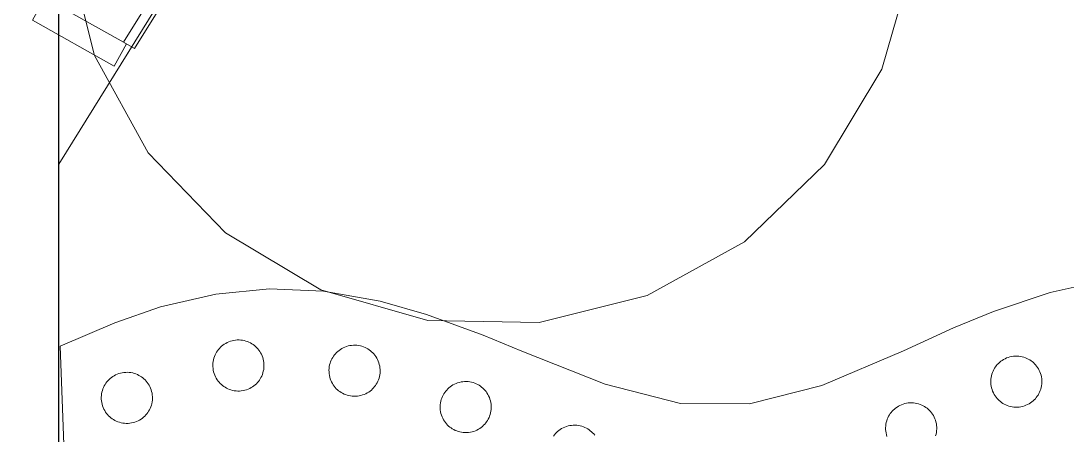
# Model space of a CAD drawing. Header units: millimetres. Extents: x -31757 to 121236, y -27283 to 59400.
# Drawn here: x 25068 to 29978, y 1683 to 3629 of the extents above; entities that cross this region are included whole.
import ezdxf

# ---------------------------------------------------------------- set-up
doc = ezdxf.new("R2010")
doc.units = ezdxf.units.MM
doc.layers.add('10_見えがかり', color=7, linetype='Continuous', lineweight=13)
doc.layers.add('30_敷地・外構', color=8, linetype='Continuous', lineweight=9)

msp = doc.modelspace()

# ---------------------------------------------------------------- linework, layer by layer
at = {"layer": '10_見えがかり'}
for points in [[(18244, 12903.1), (23243.5, 12903.3), (24243.4, 12903.4), (25243.3, 12903.5), (25243.4, 11903.5), (25243.4, 10903.6), (25243.5, 9903.7), (25243.5, 8903.8), (25243.6, 7903.9), (25243.7, 6904), (25243.7, 5904.1), (25243.8, 4904.2), (25243.9, 2904.4), (25243.9, 1904.5), (25244, 904.6), (24244.1, 904.5), (23244.2, 904.5), (21244.4, 904.4), (20244.5, 904.3), (19244.6, 904.2)], [(25244.9, 6368.1), (28481.9, 11583.6), (30011.2, 10634.4), (25245.3, 2955.5), (25244.9, 6368.1)], [(25245.6, 903.3), (25245.3, 2955.5), (29065, 9109.9)], [(25548.7, 3528.9), (28640.9, 8483.8), (28692.2, 8452.8), (25600.9, 3499.4), (25548.7, 3528.9)], [(29251.6, 3903.5), (29107.7, 3401.6), (28838.8, 2954.1), (28463.2, 2591.4), (28006.6, 2338.3), (27500, 2212), (26977.9, 2221.1), (26476.1, 2365), (26028.5, 2633.9), (25665.8, 3009.5), (25412.7, 3466.1), (25286.4, 3972.7)], [(25121.7, 3633), (25180.4, 3737), (25563.5, 3520.6), (25504.9, 3416.8), (25121.7, 3633)]]:
    msp.add_lwpolyline(points, dxfattribs=at)
at = {"layer": '30_敷地・外構'}
for points in [[(25251.4, 2100.1), (25509, 2211.1), (25722.4, 2285), (25983.3, 2345.1), (26235.2, 2369.6), (26488.5, 2358.6), (26753.3, 2312.6), (26971.9, 2250.1), (27236.8, 2152.8), (27418.3, 2078.1), (27810.4, 1922.3), (28163.9, 1831.7), (28486.4, 1829.4), (28826.3, 1916.4), (29209.6, 2079.5), (29444.4, 2186.3), (29632.1, 2264.3), (29898.3, 2353.5), (30122.9, 2403.5)], [(26182.5, 1935.2), (26186.8, 1940.9), (26190.8, 1947.1), (26194.5, 1953.6), (26197.9, 1960.4), (26200.9, 1967.6), (26203.4, 1975), (26205.5, 1982.8), (26207.1, 1990.7), (26208.1, 1998.8), (26208.6, 2007), (26208.5, 2015.2), (26207.8, 2023.5), (26206.6, 2031.7), (26204.8, 2039.8), (26202.5, 2047.6), (26199.7, 2055.3), (26196.4, 2062.7), (26192.6, 2069.7), (26188.5, 2076.4), (26184, 2082.8), (26179.2, 2088.7), (26174.1, 2094.2), (26168.8, 2099.2), (26163.3, 2103.8), (26157.6, 2108.1), (26151.5, 2112.1), (26145, 2115.9), (26138.1, 2119.2), (26131, 2122.2), (26123.5, 2124.7), (26115.8, 2126.8), (26107.8, 2128.4), (26099.7, 2129.4), (26091.5, 2129.9), (26083.3, 2129.8), (26075, 2129.1), (26066.8, 2127.9), (26058.8, 2126.1), (26050.9, 2123.8), (26043.2, 2121), (26035.8, 2117.7), (26028.8, 2113.9), (26022.1, 2109.8), (26015.8, 2105.3), (26009.9, 2100.5), (26004.4, 2095.4), (25999.3, 2090.1), (25994.7, 2084.6), (25990.4, 2078.9), (25986.4, 2072.8), (25982.7, 2066.3), (25979.3, 2059.4), (25976.3, 2052.3), (25973.8, 2044.8), (25971.7, 2037.1), (25970.2, 2029.2), (25969.1, 2021.1), (25968.6, 2012.8), (25968.7, 2004.6), (25969.4, 1996.3), (25970.6, 1988.1), (25972.4, 1980.1), (25974.7, 1972.2), (25977.5, 1964.5), (25980.8, 1957.2), (25984.6, 1950.1), (25988.7, 1943.4), (25993.2, 1937.1), (25998.1, 1931.2), (26003.1, 1925.7), (26008.4, 1920.6), (26013.9, 1916), (26019.6, 1911.7), (26025.8, 1907.7), (26032.2, 1904), (26039.1, 1900.6), (26046.3, 1897.6), (26053.7, 1895.1), (26061.4, 1893), (26069.4, 1891.5), (26077.5, 1890.4), (26085.7, 1890), (26093.9, 1890), (26102.2, 1890.7), (26110.4, 1891.9), (26118.4, 1893.7), (26126.3, 1896), (26134, 1898.8), (26141.4, 1902.1), (26148.4, 1905.9), (26155.1, 1910), (26161.5, 1914.6), (26167.4, 1919.4), (26172.8, 1924.5), (26177.9, 1929.8), (26182.5, 1935.2)], [(25278.7, 1387.6), (25251.4, 2100.1)], [(26727.5, 1910.7), (26731.8, 1916.4), (26735.8, 1922.5), (26739.5, 1929), (26742.9, 1935.8), (26745.9, 1943), (26748.4, 1950.5), (26750.5, 1958.2), (26752, 1966.1), (26753.1, 1974.2), (26753.6, 1982.4), (26753.5, 1990.7), (26752.8, 1999), (26751.6, 2007.1), (26749.8, 2015.2), (26747.5, 2023.1), (26744.7, 2030.7), (26741.4, 2038.1), (26737.6, 2045.2), (26733.5, 2051.9), (26729, 2058.2), (26724.1, 2064.1), (26719.1, 2069.6), (26713.8, 2074.7), (26708.3, 2079.3), (26702.6, 2083.6), (26696.5, 2087.6), (26690, 2091.3), (26683.1, 2094.7), (26676, 2097.6), (26668.5, 2100.2), (26660.8, 2102.3), (26652.8, 2103.8), (26644.7, 2104.8), (26636.5, 2105.3), (26628.3, 2105.2), (26620, 2104.6), (26611.8, 2103.4), (26603.8, 2101.6), (26595.9, 2099.3), (26588.2, 2096.5), (26580.8, 2093.1), (26573.8, 2089.4), (26567.1, 2085.2), (26560.8, 2080.7), (26554.8, 2075.9), (26549.4, 2070.8), (26544.3, 2065.5), (26539.7, 2060.1), (26535.4, 2054.3), (26531.4, 2048.2), (26527.7, 2041.7), (26524.3, 2034.9), (26521.3, 2027.7), (26518.8, 2020.3), (26516.7, 2012.5), (26515.1, 2004.6), (26514.1, 1996.5), (26513.6, 1988.3), (26513.7, 1980), (26514.4, 1971.8), (26515.6, 1963.6), (26517.4, 1955.5), (26519.7, 1947.6), (26522.5, 1940), (26525.8, 1932.6), (26529.6, 1925.5), (26533.7, 1918.8), (26538.2, 1912.5), (26543.1, 1906.6), (26548.1, 1901.1), (26553.4, 1896.1), (26558.9, 1891.5), (26564.6, 1887.2), (26570.7, 1883.1), (26577.2, 1879.4), (26584.1, 1876.1), (26591.2, 1873.1), (26598.7, 1870.5), (26606.4, 1868.5), (26614.4, 1866.9), (26622.5, 1865.9), (26630.7, 1865.4), (26638.9, 1865.5), (26647.2, 1866.1), (26655.4, 1867.4), (26663.4, 1869.1), (26671.3, 1871.5), (26679, 1874.3), (26686.4, 1877.6), (26693.4, 1881.3), (26700.1, 1885.5), (26706.4, 1890), (26712.4, 1894.8), (26717.8, 1899.9), (26722.9, 1905.2), (26727.5, 1910.7)], [(29833.2, 1859.6), (29837.5, 1865.3), (29841.5, 1871.4), (29845.3, 1877.9), (29848.6, 1884.7), (29851.6, 1891.9), (29854.1, 1899.4), (29856.2, 1907.1), (29857.8, 1915), (29858.8, 1923.1), (29859.3, 1931.3), (29859.2, 1939.6), (29858.6, 1947.9), (29857.3, 1956), (29855.6, 1964.1), (29853.2, 1972), (29850.4, 1979.7), (29847.1, 1987), (29843.4, 1994.1), (29839.2, 2000.8), (29834.7, 2007.1), (29829.9, 2013), (29824.8, 2018.5), (29819.5, 2023.6), (29814, 2028.2), (29808.3, 2032.5), (29802.2, 2036.5), (29795.7, 2040.2), (29788.8, 2043.6), (29781.7, 2046.5), (29774.2, 2049.1), (29766.5, 2051.2), (29758.6, 2052.7), (29750.5, 2053.8), (29742.3, 2054.2), (29734, 2054.1), (29725.7, 2053.5), (29717.6, 2052.3), (29709.5, 2050.5), (29701.6, 2048.2), (29693.9, 2045.4), (29686.6, 2042), (29679.5, 2038.3), (29672.8, 2034.1), (29666.5, 2029.6), (29660.6, 2024.8), (29655.1, 2019.7), (29650, 2014.4), (29645.4, 2009), (29641.1, 2003.2), (29637.1, 1997.1), (29633.4, 1990.6), (29630, 1983.8), (29627, 1976.6), (29624.5, 1969.2), (29622.4, 1961.4), (29620.9, 1953.5), (29619.8, 1945.4), (29619.4, 1937.2), (29619.4, 1928.9), (29620.1, 1920.7), (29621.3, 1912.5), (29623.1, 1904.4), (29625.4, 1896.5), (29628.2, 1888.9), (29631.5, 1881.5), (29635.3, 1874.4), (29639.5, 1867.7), (29644, 1861.4), (29648.8, 1855.5), (29653.9, 1850), (29659.2, 1845), (29664.6, 1840.4), (29670.4, 1836.1), (29676.5, 1832), (29683, 1828.3), (29689.8, 1825), (29697, 1822), (29704.4, 1819.5), (29712.2, 1817.4), (29720.1, 1815.8), (29728.2, 1814.8), (29736.4, 1814.3), (29744.7, 1814.4), (29752.9, 1815), (29761.1, 1816.3), (29769.2, 1818), (29777.1, 1820.4), (29784.7, 1823.2), (29792.1, 1826.5), (29799.1, 1830.2), (29805.9, 1834.4), (29812.2, 1838.9), (29818.1, 1843.7), (29823.6, 1848.8), (29828.6, 1854.1), (29833.2, 1859.6)], [(25659, 1783.2), (25663.3, 1788.9), (25667.3, 1795), (25671, 1801.5), (25674.4, 1808.4), (25677.4, 1815.5), (25679.9, 1823), (25682, 1830.7), (25683.5, 1838.7), (25684.6, 1846.8), (25685.1, 1855), (25685, 1863.2), (25684.3, 1871.5), (25683.1, 1879.7), (25681.3, 1887.7), (25679, 1895.6), (25676.2, 1903.3), (25672.9, 1910.7), (25669.1, 1917.7), (25665, 1924.4), (25660.5, 1930.7), (25655.6, 1936.7), (25650.6, 1942.1), (25645.3, 1947.2), (25639.8, 1951.8), (25634.1, 1956.1), (25628, 1960.1), (25621.5, 1963.8), (25614.6, 1967.2), (25607.5, 1970.2), (25600, 1972.7), (25592.3, 1974.8), (25584.3, 1976.4), (25576.2, 1977.4), (25568, 1977.9), (25559.8, 1977.8), (25551.5, 1977.1), (25543.3, 1975.9), (25535.3, 1974.1), (25527.4, 1971.8), (25519.7, 1969), (25512.3, 1965.7), (25505.3, 1961.9), (25498.6, 1957.8), (25492.3, 1953.3), (25486.3, 1948.4), (25480.9, 1943.4), (25475.8, 1938.1), (25471.2, 1932.6), (25466.9, 1926.9), (25462.9, 1920.8), (25459.2, 1914.3), (25455.8, 1907.4), (25452.8, 1900.3), (25450.3, 1892.8), (25448.2, 1885.1), (25446.7, 1877.1), (25445.6, 1869), (25445.1, 1860.8), (25445.2, 1852.6), (25445.9, 1844.3), (25447.1, 1836.1), (25448.9, 1828.1), (25451.2, 1820.2), (25454, 1812.5), (25457.3, 1805.1), (25461.1, 1798.1), (25465.2, 1791.4), (25469.7, 1785.1), (25474.6, 1779.1), (25479.6, 1773.7), (25484.9, 1768.6), (25490.4, 1764), (25496.1, 1759.7), (25502.2, 1755.7), (25508.7, 1752), (25515.6, 1748.6), (25522.7, 1745.6), (25530.2, 1743.1), (25537.9, 1741), (25545.9, 1739.5), (25554, 1738.4), (25562.2, 1737.9), (25570.4, 1738), (25578.7, 1738.7), (25586.9, 1739.9), (25594.9, 1741.7), (25602.8, 1744), (25610.5, 1746.8), (25617.9, 1750.1), (25624.9, 1753.9), (25631.6, 1758), (25637.9, 1762.5), (25643.9, 1767.4), (25649.3, 1772.4), (25654.4, 1777.7), (25659, 1783.2)], [(27249.2, 1739.9), (27253.5, 1745.7), (27257.5, 1751.8), (27261.2, 1758.3), (27264.6, 1765.1), (27267.5, 1772.3), (27270.1, 1779.8), (27272.2, 1787.5), (27273.7, 1795.4), (27274.7, 1803.5), (27275.2, 1811.7), (27275.1, 1820), (27274.5, 1828.2), (27273.3, 1836.4), (27271.5, 1844.5), (27269.2, 1852.4), (27266.4, 1860), (27263, 1867.4), (27259.3, 1874.5), (27255.1, 1881.2), (27250.6, 1887.5), (27245.8, 1893.4), (27240.7, 1898.9), (27235.4, 1903.9), (27230, 1908.6), (27224.2, 1912.8), (27218.1, 1916.9), (27211.6, 1920.6), (27204.8, 1923.9), (27197.6, 1926.9), (27190.2, 1929.5), (27182.4, 1931.5), (27174.5, 1933.1), (27166.4, 1934.1), (27158.2, 1934.6), (27149.9, 1934.5), (27141.7, 1933.9), (27133.5, 1932.6), (27125.4, 1930.9), (27117.5, 1928.6), (27109.9, 1925.7), (27102.5, 1922.4), (27095.4, 1918.7), (27088.7, 1914.5), (27082.4, 1910), (27076.5, 1905.2), (27071, 1900.1), (27066, 1894.8), (27061.4, 1889.3), (27057.1, 1883.6), (27053, 1877.5), (27049.3, 1871), (27046, 1864.2), (27043, 1857), (27040.4, 1849.5), (27038.4, 1841.8), (27036.8, 1833.9), (27035.8, 1825.8), (27035.3, 1817.6), (27035.4, 1809.3), (27036, 1801.1), (27037.3, 1792.9), (27039, 1784.8), (27041.4, 1776.9), (27044.2, 1769.3), (27047.5, 1761.9), (27051.2, 1754.8), (27055.4, 1748.1), (27059.9, 1741.8), (27064.7, 1735.9), (27069.8, 1730.4), (27075.1, 1725.3), (27080.6, 1720.7), (27086.3, 1716.4), (27092.4, 1712.4), (27098.9, 1708.7), (27105.7, 1705.3), (27112.9, 1702.4), (27120.4, 1699.8), (27128.1, 1697.8), (27136, 1696.2), (27144.1, 1695.2), (27152.3, 1694.7), (27160.6, 1694.8), (27168.9, 1695.4), (27177, 1696.6), (27185.1, 1698.4), (27193, 1700.7), (27200.7, 1703.6), (27208, 1706.9), (27215.1, 1710.6), (27221.8, 1714.8), (27228.1, 1719.3), (27234, 1724.1), (27239.5, 1729.2), (27244.6, 1734.5), (27249.2, 1739.9)], [(29360.8, 1680), (29362.8, 1687.7), (29364.4, 1695.6), (29365.4, 1703.7), (29365.9, 1711.9), (29365.8, 1720.2), (29365.2, 1728.4), (29364, 1736.6), (29362.2, 1744.7), (29359.9, 1752.6), (29357, 1760.2), (29353.7, 1767.6), (29350, 1774.7), (29345.8, 1781.4), (29341.3, 1787.7), (29336.5, 1793.6), (29331.4, 1799.1), (29326.1, 1804.1), (29320.6, 1808.8), (29314.9, 1813), (29308.8, 1817.1), (29302.3, 1820.8), (29295.5, 1824.1), (29288.3, 1827.1), (29280.8, 1829.7), (29273.1, 1831.7), (29265.2, 1833.3), (29257.1, 1834.3), (29248.9, 1834.8), (29240.6, 1834.7), (29232.4, 1834.1), (29224.2, 1832.9), (29216.1, 1831.1), (29208.2, 1828.8), (29200.6, 1825.9), (29193.2, 1822.6), (29186.1, 1818.9), (29179.4, 1814.7), (29173.1, 1810.2), (29167.2, 1805.4), (29161.7, 1800.3), (29156.6, 1795), (29152, 1789.5), (29147.7, 1783.8), (29143.7, 1777.7), (29140, 1771.2), (29136.6, 1764.4), (29133.7, 1757.2), (29131.1, 1749.7), (29129.1, 1742), (29127.5, 1734.1), (29126.5, 1726), (29126, 1717.8), (29126.1, 1709.5), (29126.7, 1701.3), (29127.9, 1693.1), (29129.7, 1685), (29132, 1677.1)], [(27760.8, 1682.6), (27755.9, 1688.5), (27750.9, 1694), (27745.6, 1699), (27740.1, 1703.6), (27734.4, 1707.9), (27728.3, 1711.9), (27721.8, 1715.7), (27714.9, 1719), (27707.8, 1722), (27700.3, 1724.5), (27692.6, 1726.6), (27684.6, 1728.2), (27676.5, 1729.2), (27668.3, 1729.7), (27660.1, 1729.6), (27651.8, 1728.9), (27643.6, 1727.7), (27635.6, 1726), (27627.7, 1723.6), (27620, 1720.8), (27612.6, 1717.5), (27605.6, 1713.7), (27598.9, 1709.6), (27592.6, 1705.1), (27586.7, 1700.3), (27581.2, 1695.2), (27576.1, 1689.9), (27571.5, 1684.4), (27567.2, 1678.7)]]:
    msp.add_lwpolyline(points, dxfattribs=at)

doc.saveas('drawing.dxf')
